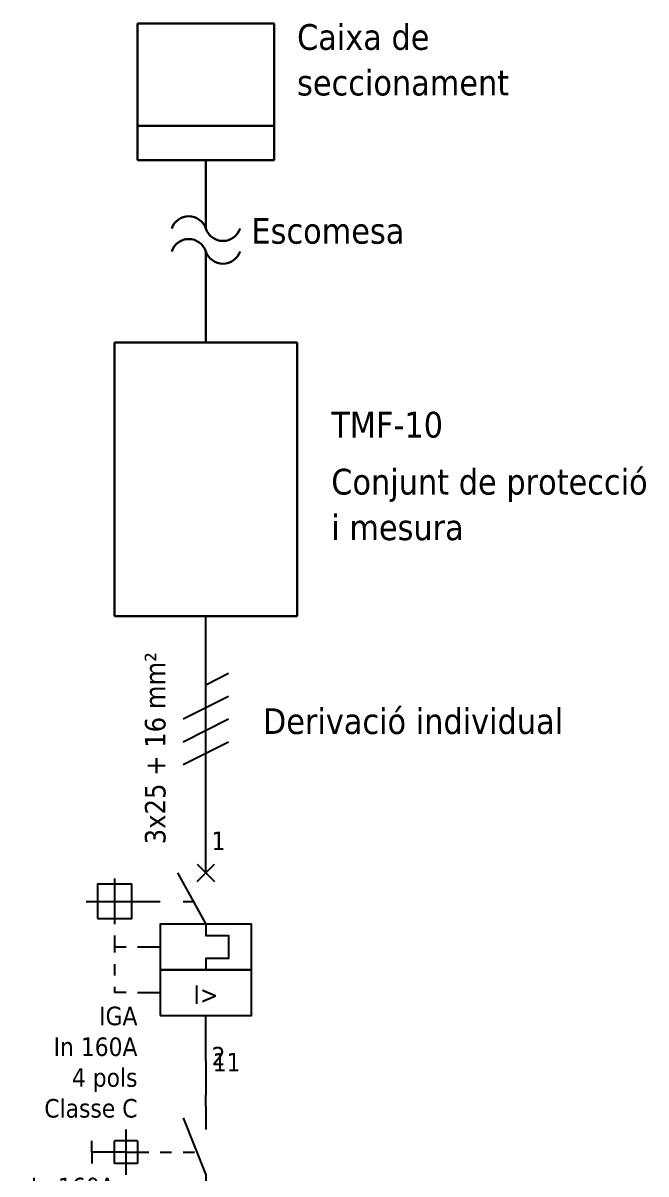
# Model space of a CAD drawing. Header units: millimetres. Extents: x 2792 to 4993, y 1483 to 2534.
# Drawn here: x 4096.6 to 4151.3, y 2433.5 to 2534.5 of the extents above; entities that cross this region are included whole.
import ezdxf
from ezdxf.enums import TextEntityAlignment as Align

# ---------------------------------------------------------------- set-up
doc = ezdxf.new("R2010")
doc.units = ezdxf.units.MM
for name, color, linetype, lineweight in [('EPLAN100', 7, 'Continuous', 50), ('EPLAN108', 5, 'Continuous', 35), ('EPLAN300', 5, 'Continuous', 25), ('EPLAN304', 5, 'Continuous', 25), ('EPLAN311', 1, 'Continuous', 25), ('EPLAN420', 7, 'Continuous', 35), ('EPLAN500', 7, 'Continuous', 35), ('EPLAN501', 7, 'Continuous', 35), ('EPLAN502', 7, 'Continuous', 35), ('EPLAN503', 7, 'Continuous', 35)]:
    doc.layers.add(name, color=color, linetype=linetype, lineweight=lineweight)
doc.layers.get('0').off()
doc.styles.get("Standard").update_dxf_attribs({"font": 'arial.ttf'})
doc.styles.add('Tahoma', font='tahoma.ttf')

# ---------------------------------------------------------------- blocks, each defined once
blk = doc.blocks.new('EPLSYM_LibraryIEC_symbol_Symbol3614_Variant0_Placement1')
at = {"layer": 'EPLAN300', "color": 5, "linetype": 'Continuous', "lineweight": 25, "ltscale": 4}
for p, q in [((0, 8), (0, 5)), ((0, 4), (0, 5)), ((-2, 3), (0, -2)), ((-7, 1), (-7, 2)), ((-10, 0), (-10, 1)), ((-10, 0), (-10, -1)), ((-9, 0), (-10, 0)), ((-8, 0), (-9, 0)), ((-8, -1), (-8, 1)), ((-6, 1), (-8, 1)), ((-7, 0), (-8, 0)), ((-7, -1), (-7, 1)), ((-7, 0), (-6, 0)), ((-6, 1), (-6, -1)), ((-6, 0), (-5, 0)), ((-4, 0), (-3, 0)), ((-2, 0), (-1, 0)), ((-6, -1), (-8, -1)), ((-7, -2), (-7, -1)), ((-7, -4), (-7, -3)), ((0, -4), (0, -9)), ((-7, -5), (-7, -6)), ((-7, -6), (-6, -6)), ((-5, -6), (-4, -6)), ((-3, -6), (-2, -6)), ((0, -9), (0, -11))]:
    blk.add_line(p, q, dxfattribs=at)
at = {"layer": 'EPLAN300', "color": 5, "linetype": 'Continuous', "lineweight": 25}
for p, q in [((0, 4), (0, 2)), ((0, -2), (0, -4))]:
    blk.add_line(p, q, dxfattribs=at)
at = {"layer": 'EPLAN300', "color": 5, "linetype": 'Continuous', "lineweight": 25, "ltscale": 4}
blk.add_ellipse((0, -6), major_axis=(2, 0), ratio=0.5, start_param=-6.283185, end_param=0, dxfattribs=at)
at = {"color": 5}
blk.add_attdef('17_20029[1]', text='', height=1.17, dxfattribs=at).set_placement((0.6, 9.3), align=Align.BOTTOM_LEFT)
at = {"color": 0}
blk.add_attdef('17_20028[1]', text='', height=1.63, dxfattribs=at).set_placement((0.6, 6.6), align=Align.BOTTOM_LEFT)
at = {"color": 5}
blk.add_attdef('17_20010', text='', height=2.26, dxfattribs=at).set_placement((-8, -2.82), align=Align.MIDDLE_RIGHT)
at = {"color": 73}
blk.add_attdef('17_20300', text='', height=1.63, dxfattribs=at).set_placement((-8, -5.85), align=Align.MIDDLE_RIGHT)
at = {"color": 0}
for tag, p in [('17_20027', (-8, -8.39)), ('17_20901[1]', (-8, -10.93)), ('17_20011', (-8, -13.47)), ('17_20025', (-8, -16)), ('17_20024', (-8, -18.54))]:
    blk.add_attdef(tag, text='', height=1.63, dxfattribs=at).set_placement(p, align=Align.MIDDLE_RIGHT)
blk.add_attdef('17_20028[2]', text='', height=1.63, dxfattribs=at).set_placement((0.6, -7.68), align=Align.TOP_LEFT)
at = {"color": 5}
blk.add_attdef('17_20029[2]', text='', height=1.17, dxfattribs=at).set_placement((0.6, -9.84), align=Align.TOP_LEFT)
at = {"color": 3}
blk.add_attdef('17_20201[1]', text='', height=1.63, dxfattribs=at).set_placement((-8, -21.08), align=Align.MIDDLE_RIGHT)
blk = doc.blocks.new('EPLSYM_LibraryIEC_symbol_Symbol1537_Variant0_Placement1')
at = {"layer": 'EPLAN300', "color": 5, "linetype": 'Continuous', "lineweight": 25, "ltscale": 4}
for p, q in [((0, 2.5), (0, 6)), ((-0.75, 1.75), (0.75, 3.25)), ((-0.75, 3.25), (0.75, 1.75)), ((-2.5, 2.5), (0, -2)), ((-8, 2), (-8, -2)), ((-10.5, 0), (-4, 0)), ((-2, 0), (-1, 0)), ((-8, -3), (-8, -4)), ((-8, -4), (-7, -4)), ((-8, -4), (-8, -4.5)), ((-6, -4), (-4, -4)), ((-8, -5.5), (-8, -6.5)), ((-8, -7.5), (-8, -8)), ((-7, -8), (-8, -8)), ((-6, -8), (-4, -8)), ((0, -14), (0, -10))]:
    blk.add_line(p, q, dxfattribs=at)
for points in [[(-9.5, -1.5), (-6.5, -1.5), (-6.5, 1.5), (-9.5, 1.5)], [(-4, -6), (4, -6), (4, -2), (-4, -2)], [(-4, -10), (4, -10), (4, -6), (-4, -6)]]:
    blk.add_lwpolyline(points, close=True, dxfattribs=at)
blk.add_lwpolyline([(0, -2), (0, -3), (2, -3), (2, -5), (0, -5), (0, -6)], dxfattribs=at)
at = {"color": 5}
blk.add_attdef('17_20029[1]', text='', height=1.1739, dxfattribs=at).set_placement((0.5, 6.7), align=Align.BOTTOM_LEFT)
at = {"color": 0}
blk.add_attdef('17_20028[1]', text='', height=1.6254, dxfattribs=at).set_placement((0.5, 4), align=Align.BOTTOM_LEFT)
at = {"color": 5}
blk.add_attdef('17_20010', text='', height=2.2575, dxfattribs=at).set_placement((-6, -9.4), align=Align.MIDDLE_RIGHT)
at = {"color": 0}
blk.add_attdef('17_20028[2]', text='', height=1.6254, dxfattribs=at).set_placement((0.5, -9.6), align=Align.TOP_LEFT)
at = {"color": 73}
blk.add_attdef('17_20300', text='', height=1.6254, dxfattribs=at).set_placement((-6, -12.4315), align=Align.MIDDLE_RIGHT)
at = {"color": 5}
blk.add_attdef('17_20029[2]', text='', height=1.1739, dxfattribs=at).set_placement((0.5, -11.76), align=Align.TOP_LEFT)
at = {"color": 0}
for tag, p in [('17_20027', (-6, -14.9695)), ('17_20901[1]', (-6, -17.5075)), ('17_20011', (-6, -20.0455)), ('17_20025', (-6, -22.5835)), ('17_20024', (-6, -25.1215))]:
    blk.add_attdef(tag, text='', height=1.6254, dxfattribs=at).set_placement(p, align=Align.MIDDLE_RIGHT)
at = {"color": 3}
blk.add_attdef('17_20201[1]', text='', height=1.6254, dxfattribs=at).set_placement((-6, -27.6595), align=Align.MIDDLE_RIGHT)
at = {"layer": 'EPLAN300', "color": 5, "style": 'Tahoma'}
blk.add_text('I>', height=1.6254, dxfattribs=at).set_placement((0, -8.18), align=Align.MIDDLE_CENTER)
blk = doc.blocks.new('EPLSYM_LibrarySPECIAL_Symbol4_Variant0_Placement2_21')
at = {"layer": 'EPLAN304', "color": 5, "linetype": 'Continuous', "lineweight": 25, "ltscale": 4}
blk.add_line((0, 0), (0, 19), dxfattribs=at)
at = {"color": 5}
for tag, p in [('17_20010', (0, 20.4)), ('17_20040', (0, 13.95)), ('17_20041', (0, 10.2)), ('17_20053', (0, 6.45)), ('17_20044', (0, 2.7))]:
    blk.add_attdef(tag, text='', height=2.26, dxfattribs=at).set_placement(p, align=Align.BOTTOM_RIGHT)
at = {"color": 73}
blk.add_attdef('17_20300', text='', height=1.63, dxfattribs=at).set_placement((0, 17.7), align=Align.BOTTOM_RIGHT)
at = {"color": 0}
blk.add_attdef('17_20011', text='', height=1.63, dxfattribs=at).set_placement((0, 0), align=Align.BOTTOM_RIGHT)
blk = doc.blocks.new('EPLSYM_LibrarySPECIAL_Symbol4_Variant0_Placement2_41')
at = {"layer": 'EPLAN304', "color": 5, "linetype": 'Continuous', "lineweight": 25, "ltscale": 4}
blk.add_line((0, 0), (2, 1), dxfattribs=at)
at = {"color": 5}
for tag, p in [('17_20010', (0, 20.4)), ('17_20040', (0, 13.95)), ('17_20041', (0, 10.2)), ('17_20053', (0, 6.45)), ('17_20044', (0, 2.7))]:
    blk.add_attdef(tag, text='', height=2.26, dxfattribs=at).set_placement(p, align=Align.BOTTOM_RIGHT)
at = {"color": 73}
blk.add_attdef('17_20300', text='', height=1.63, dxfattribs=at).set_placement((0, 17.7), align=Align.BOTTOM_RIGHT)
at = {"color": 0}
blk.add_attdef('17_20011', text='', height=1.63, dxfattribs=at).set_placement((0, 0), align=Align.BOTTOM_RIGHT)
blk = doc.blocks.new('EPLSYM_LibrarySPECIAL_Symbol4_Variant0_Placement2_45')
at = {"layer": 'EPLAN304', "color": 5, "linetype": 'Continuous', "lineweight": 25, "ltscale": 4}
blk.add_line((0, 0), (4, 2), dxfattribs=at)
at = {"color": 5}
for tag, p in [('17_20010', (0, 20.4)), ('17_20040', (0, 13.95)), ('17_20041', (0, 10.2)), ('17_20053', (0, 6.45)), ('17_20044', (0, 2.7))]:
    blk.add_attdef(tag, text='', height=2.26, dxfattribs=at).set_placement(p, align=Align.BOTTOM_RIGHT)
at = {"color": 73}
blk.add_attdef('17_20300', text='', height=1.63, dxfattribs=at).set_placement((0, 17.7), align=Align.BOTTOM_RIGHT)
at = {"color": 0}
blk.add_attdef('17_20011', text='', height=1.63, dxfattribs=at).set_placement((0, 0), align=Align.BOTTOM_RIGHT)
blk = doc.blocks.new('EPLSYM_LibrarySPECIAL_Symbol4_Variant0_Placement2_46')
at = {"layer": 'EPLAN304', "color": 5, "linetype": 'Continuous', "lineweight": 25, "ltscale": 4}
blk.add_line((0, 0), (4, 2), dxfattribs=at)
at = {"color": 5}
for tag, p in [('17_20010', (0, 20.4)), ('17_20040', (0, 13.95)), ('17_20041', (0, 10.2)), ('17_20053', (0, 6.45)), ('17_20044', (0, 2.7))]:
    blk.add_attdef(tag, text='', height=2.26, dxfattribs=at).set_placement(p, align=Align.BOTTOM_RIGHT)
at = {"color": 73}
blk.add_attdef('17_20300', text='', height=1.63, dxfattribs=at).set_placement((0, 17.7), align=Align.BOTTOM_RIGHT)
at = {"color": 0}
blk.add_attdef('17_20011', text='', height=1.63, dxfattribs=at).set_placement((0, 0), align=Align.BOTTOM_RIGHT)
blk = doc.blocks.new('EPLSYM_LibrarySPECIAL_Symbol4_Variant0_Placement2_47')
at = {"layer": 'EPLAN304', "color": 5, "linetype": 'Continuous', "lineweight": 25, "ltscale": 4}
blk.add_line((0, 0), (4, 2), dxfattribs=at)
at = {"color": 5}
for tag, p in [('17_20010', (0, 20.4)), ('17_20040', (0, 13.95)), ('17_20041', (0, 10.2)), ('17_20053', (0, 6.45)), ('17_20044', (0, 2.7))]:
    blk.add_attdef(tag, text='', height=2.26, dxfattribs=at).set_placement(p, align=Align.BOTTOM_RIGHT)
at = {"color": 73}
blk.add_attdef('17_20300', text='', height=1.63, dxfattribs=at).set_placement((0, 17.7), align=Align.BOTTOM_RIGHT)
at = {"color": 0}
blk.add_attdef('17_20011', text='', height=1.63, dxfattribs=at).set_placement((0, 0), align=Align.BOTTOM_RIGHT)

msp = doc.modelspace()

# ---------------------------------------------------------------- linework, layer by layer
at = {"layer": 'EPLAN100', "color": 0, "linetype": 'Continuous', "lineweight": 30, "ltscale": 4}
for p, q in [((4106.68, 2534.46), (4118.68, 2534.46)), ((4106.68, 2534.46), (4106.68, 2523.46)), ((4118.68, 2534.46), (4118.68, 2523.46)), ((4118.68, 2525.46), (4106.68, 2525.46)), ((4106.68, 2523.46), (4106.68, 2522.46)), ((4118.68, 2523.46), (4118.68, 2522.46)), ((4118.68, 2522.46), (4106.68, 2522.46)), ((4112.68, 2516.46), (4112.68, 2522.46)), ((4112.68, 2514.46), (4112.68, 2506.46)), ((4104.68, 2506.46), (4120.68, 2506.46)), ((4104.68, 2506.46), (4104.68, 2482.46)), ((4120.68, 2506.46), (4120.68, 2482.46)), ((4120.68, 2482.46), (4104.68, 2482.46))]:
    msp.add_line(p, q, dxfattribs=at)
for centre, start, end in [((4111.18, 2515.96), 18.4349, 161.5651), ((4114.18, 2516.96), 198.4349, 341.5651), ((4111.18, 2513.96), 18.4349, 161.5651), ((4114.18, 2514.96), 198.4349, 341.5651)]:
    msp.add_arc(centre, 1.58, start, end, dxfattribs=at)
at = {"layer": 'EPLAN311', "color": 1, "linetype": 'Continuous', "lineweight": 25, "ltscale": 4}
msp.add_line((4112.68, 2443.46), (4112.68, 2445.46), dxfattribs=at)

# ---------------------------------------------------------------- block references
for name, p in [('EPLSYM_LibrarySPECIAL_Symbol4_Variant0_Placement2_21', (4112.68, 2463.46)), ('EPLSYM_LibrarySPECIAL_Symbol4_Variant0_Placement2_41', (4112.68, 2476.46)), ('EPLSYM_LibrarySPECIAL_Symbol4_Variant0_Placement2_45', (4110.68, 2473.46)), ('EPLSYM_LibrarySPECIAL_Symbol4_Variant0_Placement2_46', (4110.68, 2471.46)), ('EPLSYM_LibrarySPECIAL_Symbol4_Variant0_Placement2_47', (4110.68, 2469.46))]:
    msp.add_blockref(name, p)
ref = msp.add_blockref('EPLSYM_LibraryIEC_symbol_Symbol1537_Variant0_Placement1', (4112.68, 2457.46))
ref.add_attrib('17_20028[1]', '1', dxfattribs={"layer": 'EPLAN420', "color": 0, "height": 1.63, "style": 'Tahoma'}).set_placement((4113.18, 2461.46), align=Align.BOTTOM_LEFT)
ref.add_attrib('17_20028[2]', '2', dxfattribs={"layer": 'EPLAN420', "color": 0, "height": 1.63, "style": 'Tahoma'}).set_placement((4113.18, 2444.7), align=Align.TOP_LEFT)
ref.add_attrib('17_20027', 'IGA', dxfattribs={"layer": 'EPLAN500', "color": 0, "height": 1.625, "style": 'Tahoma'}).set_placement((4106.68, 2447.41), align=Align.MIDDLE_RIGHT)
ref.add_attrib('17_20011', 'In 160A', dxfattribs={"layer": 'EPLAN501', "color": 0, "height": 1.625, "style": 'Tahoma'}).set_placement((4106.68, 2444.71), align=Align.MIDDLE_RIGHT)
ref.add_attrib('17_20025', '4 pols', dxfattribs={"layer": 'EPLAN502', "color": 0, "height": 1.625, "style": 'Tahoma'}).set_placement((4106.68, 2442.01), align=Align.MIDDLE_RIGHT)
ref.add_attrib('17_20024', 'Classe C', dxfattribs={"layer": 'EPLAN503', "color": 0, "height": 1.625, "style": 'Tahoma'}).set_placement((4106.68, 2439.31), align=Align.MIDDLE_RIGHT)
ref = msp.add_blockref('EPLSYM_LibraryIEC_symbol_Symbol3614_Variant0_Placement1', (4112.68, 2435.46))
ref.add_attrib('17_20028[1]', '11', dxfattribs={"layer": 'EPLAN420', "color": 0, "height": 1.625, "style": 'Tahoma'}).set_placement((4113.28, 2442.06), align=Align.BOTTOM_LEFT)
ref.add_attrib('17_20028[2]', '12', dxfattribs={"layer": 'EPLAN420', "color": 0, "height": 1.625, "style": 'Tahoma'}).set_placement((4113.28, 2425.1), align=Align.TOP_LEFT)
ref.add_attrib('17_20027', 'In 160A', dxfattribs={"layer": 'EPLAN500', "color": 0, "height": 1.625, "style": 'Tahoma'}).set_placement((4104.68, 2432.41), align=Align.MIDDLE_RIGHT)
ref.add_attrib('17_20011', '300 mA', dxfattribs={"layer": 'EPLAN501', "color": 0, "height": 1.625, "style": 'Tahoma'}).set_placement((4104.68, 2429.71), align=Align.MIDDLE_RIGHT)
ref.add_attrib('17_20025', '4 pols', dxfattribs={"layer": 'EPLAN502', "color": 0, "height": 1.625, "style": 'Tahoma'}).set_placement((4104.68, 2427.01), align=Align.MIDDLE_RIGHT)
ref.add_attrib('17_20024', 'Classe A', dxfattribs={"layer": 'EPLAN503', "color": 0, "height": 1.625, "style": 'Tahoma'}).set_placement((4104.68, 2424.31), align=Align.MIDDLE_RIGHT)

# ---------------------------------------------------------------- texts
at = {"layer": 'EPLAN108', "color": 5, "style": 'Tahoma'}
for s, height, p in [('Caixa de', 2.257, (4120.68, 2531.46)), ('seccionament', 2.2575, (4120.68, 2527.46)), ('Escomesa', 2.257, (4116.68, 2514.46)), ('TMF-10', 2.257, (4123.68, 2497.46)), ('Conjunt de protecció', 2.2575, (4123.68, 2492.46)), ('i mesura', 2.257, (4123.68, 2488.46)), ('Derivació individual', 2.2575, (4117.68, 2471.46))]:
    msp.add_text(s, height=height, dxfattribs=at).set_placement(p, align=Align.BOTTOM_LEFT)
msp.add_text('3x25 + 16 mm²', height=1.806, rotation=90, dxfattribs=at).set_placement((4109.68, 2462.46), align=Align.BOTTOM_LEFT)

doc.saveas('drawing.dxf')
